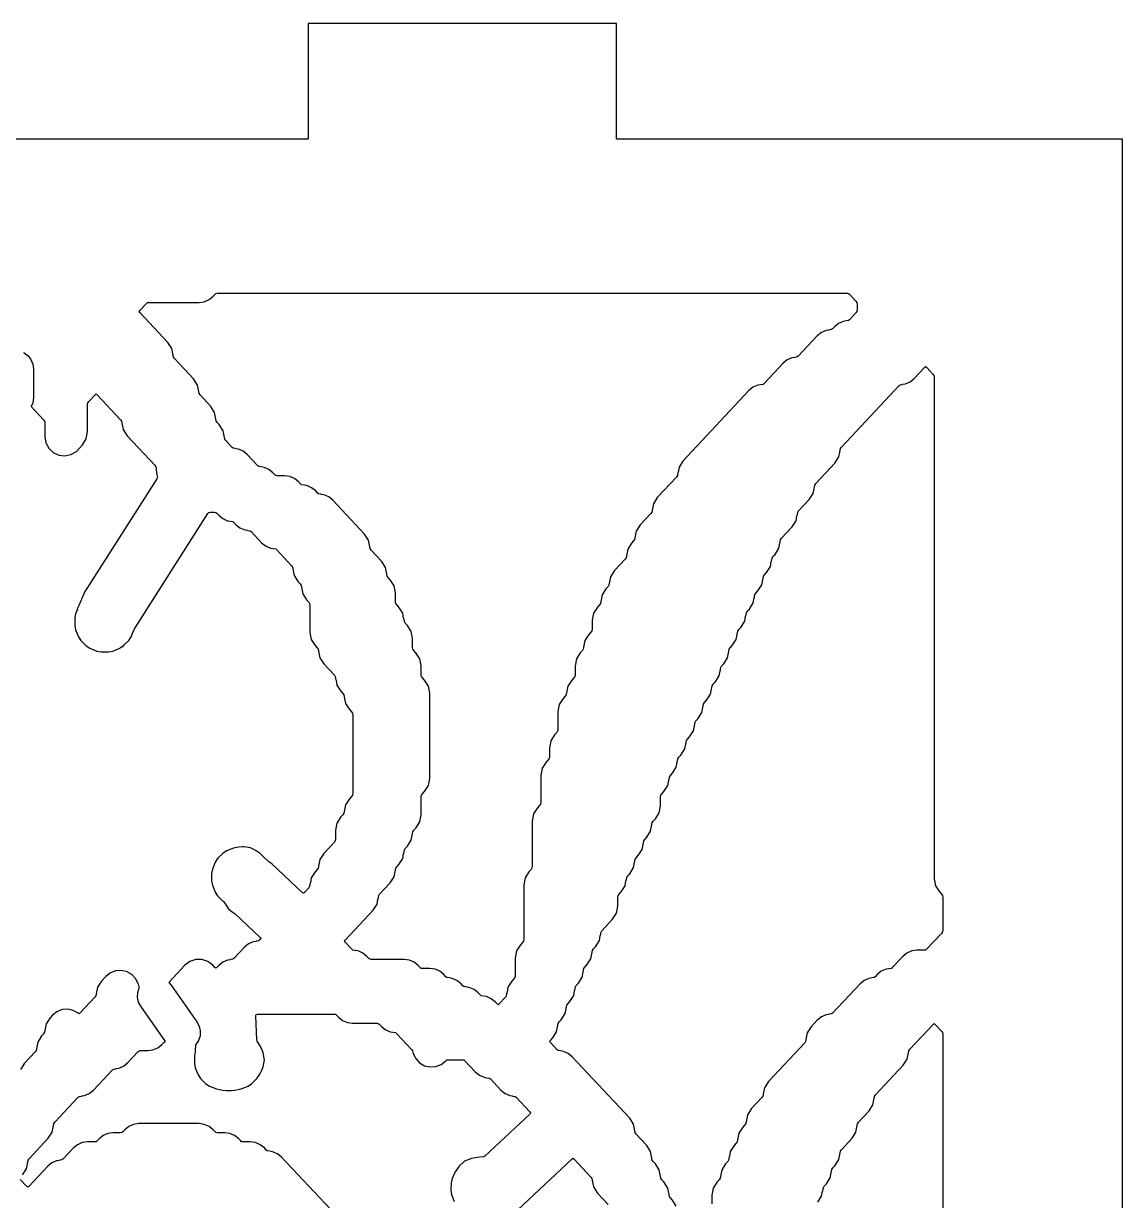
# Model space of a CAD drawing. Header units: millimetres. Extents: x 10 to 410, y 18 to 283.
# Drawn here: x 113.74 to 142.27, y 116.46 to 147 of the extents above; entities that cross this region are included whole.
import ezdxf

# ---------------------------------------------------------------- set-up
doc = ezdxf.new("R2010")
doc.units = ezdxf.units.MM
doc.layers.add('CUT', color=1, linetype='Continuous')

msp = doc.modelspace()

# ---------------------------------------------------------------- linework, layer by layer
at = {"layer": 'CUT'}
for points in [[(100.134, 24), (121.134, 24), (121.134, 21), (129.134, 21), (129.134, 24), (142.2679, 24), (142.2679, 144), (129.134, 144), (129.134, 147), (121.134, 147), (121.134, 144), (100.134, 144), (100.134, 147), (92.134, 147), (92.134, 144), (79, 144), (79, 24), (92.134, 24), (92.134, 21), (100.134, 21)], [(132.939, 137.6366), (132.873, 137.6275), (132.8735, 137.6236), (132.801, 137.6137), (132.6763, 137.5597), (132.5708, 137.4741), (130.8565, 135.6453), (130.7564, 135.4872), (130.7317, 135.3576), (130.7302, 135.3579), (130.713, 135.2676), (130.689, 135.2298), (130.1907, 134.6982), (130.0905, 134.5401), (130.0658, 134.4104), (130.0643, 134.4107), (130.0471, 134.3204), (130.0232, 134.2827), (129.7467, 133.9878), (129.6466, 133.8297), (129.6219, 133.7001), (129.6204, 133.7003), (129.6032, 133.6101), (129.5792, 133.5723), (129.5248, 133.5142), (129.4246, 133.3561), (129.3999, 133.2265), (129.3984, 133.2268), (129.3812, 133.1365), (129.3573, 133.0988), (129.0809, 132.8039), (128.9807, 132.6458), (128.956, 132.5161), (128.9545, 132.5164), (128.9373, 132.4261), (128.9134, 132.3884), (128.8589, 132.3303), (128.7587, 132.1722), (128.734, 132.0426), (128.7325, 132.0428), (128.7153, 131.9526), (128.6914, 131.9148), (128.6369, 131.8567), (128.5368, 131.6986), (128.5017, 131.5148), (128.5017, 131.2861), (128.4934, 131.2422), (128.4694, 131.2045), (128.415, 131.1464), (128.3148, 130.9883), (128.2901, 130.8586), (128.2886, 130.8589), (128.2714, 130.7686), (128.2475, 130.7309), (128.193, 130.6728), (128.0928, 130.5147), (128.0578, 130.3308), (128.0578, 130.1022), (128.0494, 130.0583), (128.0255, 130.0205), (127.9711, 129.9624), (127.8709, 129.8043), (127.8462, 129.6747), (127.8447, 129.675), (127.8275, 129.5847), (127.8036, 129.547), (127.7491, 129.4889), (127.6489, 129.3308), (127.6139, 129.1469), (127.6139, 128.6815), (127.6055, 128.6376), (127.5816, 128.5998), (127.5271, 128.5417), (127.427, 128.3836), (127.3919, 128.1998), (127.3919, 127.9711), (127.3836, 127.9272), (127.3596, 127.8894), (127.3052, 127.8313), (127.205, 127.6733), (127.17, 127.4894), (127.17, 126.7872), (127.1616, 126.7433), (127.1377, 126.7055), (127.0832, 126.6474), (126.983, 126.4893), (126.948, 126.3055), (126.948, 125.1297), (126.9396, 125.0858), (126.9157, 125.048), (126.8613, 124.9899), (126.7611, 124.8318), (126.726, 124.648), (126.726, 123.2354), (126.7177, 123.1915), (126.6938, 123.1537), (126.6393, 123.0956), (126.5391, 122.9375), (126.5041, 122.7537), (126.5041, 122.2882), (126.4957, 122.2443), (126.4718, 122.2066), (126.4173, 122.1485), (126.3172, 121.9904), (126.2925, 121.8607), (126.291, 121.861), (126.2738, 121.7707), (126.2498, 121.733), (126.0882, 121.5606), (126.0602, 121.5391), (126.0321, 121.5606), (125.9864, 121.6094), (125.8808, 121.695), (125.7562, 121.749), (125.6836, 121.7589), (125.6842, 121.7628), (125.6182, 121.7719), (125.5929, 121.7923), (125.5424, 121.8462), (125.4369, 121.9318), (125.3123, 121.9858), (125.2397, 121.9957), (125.2403, 121.9996), (125.1742, 122.0086), (125.149, 122.0291), (125.0985, 122.083), (124.993, 122.1685), (124.8683, 122.2226), (124.7958, 122.2325), (124.7963, 122.2364), (124.7303, 122.2454), (124.7051, 122.2659), (124.6546, 122.3197), (124.5491, 122.4053), (124.4244, 122.4593), (124.2898, 122.4778), (124.0967, 122.4778), (124.0644, 122.4822), (124.0392, 122.5027), (123.9887, 122.5565), (123.8832, 122.6421), (123.7585, 122.6961), (123.6239, 122.7146), (122.7649, 122.7146), (122.7327, 122.719), (122.7074, 122.7395), (122.657, 122.7933), (122.5514, 122.8789), (122.4268, 122.9329), (122.3543, 122.9429), (122.3548, 122.9467), (122.2888, 122.9558), (122.2635, 122.9763), (122.0907, 123.1606), (122.0718, 123.1882), (122.0907, 123.2157), (122.8175, 123.9911), (122.9177, 124.1492), (122.9424, 124.2788), (122.9439, 124.2785), (122.9611, 124.3688), (122.985, 124.4065), (123.2614, 124.7014), (123.3616, 124.8595), (123.3863, 124.9892), (123.3878, 124.9889), (123.405, 125.0791), (123.4289, 125.1169), (123.4834, 125.175), (123.5836, 125.3331), (123.6083, 125.4627), (123.6098, 125.4624), (123.627, 125.5527), (123.6509, 125.5905), (123.7054, 125.6486), (123.8055, 125.8067), (123.8302, 125.9363), (123.8317, 125.936), (123.8489, 126.0263), (123.8729, 126.064), (123.9273, 126.1221), (124.0275, 126.2802), (124.0625, 126.4641), (124.0625, 126.9295), (124.0709, 126.9734), (124.0948, 127.0112), (124.1493, 127.0693), (124.2495, 127.2274), (124.2845, 127.4112), (124.2845, 129.6205), (124.2495, 129.8043), (124.1493, 129.9624), (124.0948, 130.0205), (124.0709, 130.0583), (124.0625, 130.1022), (124.0625, 130.3308), (124.0275, 130.5147), (123.9273, 130.6728), (123.8729, 130.7309), (123.8489, 130.7686), (123.8406, 130.8125), (123.8406, 131.0412), (123.8055, 131.225), (123.7054, 131.3831), (123.6509, 131.4412), (123.627, 131.479), (123.6098, 131.5693), (123.6083, 131.569), (123.5836, 131.6986), (123.4834, 131.8567), (123.4289, 131.9148), (123.405, 131.9526), (123.3967, 131.9965), (123.3967, 132.2251), (123.3616, 132.409), (123.2614, 132.5671), (123.207, 132.6252), (123.1831, 132.6629), (123.1659, 132.7532), (123.1644, 132.7529), (123.1397, 132.8826), (123.0395, 133.0406), (122.7631, 133.3355), (122.7391, 133.3733), (122.7219, 133.4636), (122.7204, 133.4633), (122.6957, 133.5929), (122.5956, 133.751), (121.7691, 134.6326), (121.6636, 134.7182), (121.5389, 134.7722), (121.4664, 134.7822), (121.4669, 134.7861), (121.4009, 134.7951), (121.3757, 134.8156), (121.3252, 134.8694), (121.2197, 134.955), (121.095, 135.009), (121.0225, 135.019), (121.023, 135.0228), (120.957, 135.0319), (120.9318, 135.0524), (120.8813, 135.1062), (120.7758, 135.1918), (120.6511, 135.2458), (120.5165, 135.2643), (120.3233, 135.2643), (120.2911, 135.2687), (120.2659, 135.2892), (120.2154, 135.343), (120.1099, 135.4286), (119.9852, 135.4826), (119.9127, 135.4925), (119.9132, 135.4964), (119.8472, 135.5055), (119.822, 135.526), (119.5495, 135.8166), (119.444, 135.9022), (119.3193, 135.9562), (119.2468, 135.9661), (119.2474, 135.97), (119.1813, 135.979), (119.1561, 135.9995), (118.9897, 136.177), (118.9658, 136.2147), (118.9486, 136.305), (118.9471, 136.3047), (118.9224, 136.4344), (118.8223, 136.5924), (118.7678, 136.6505), (118.7439, 136.6883), (118.7267, 136.7786), (118.7252, 136.7783), (118.7005, 136.9079), (118.6003, 137.066), (118.3239, 137.3609), (118.2999, 137.3987), (118.2827, 137.4889), (118.2813, 137.4886), (118.2566, 137.6183), (118.1564, 137.7764), (117.658, 138.3081), (117.6341, 138.3458), (117.6169, 138.4361), (117.6154, 138.4358), (117.5907, 138.5654), (117.4905, 138.7235), (116.7637, 139.4989), (116.7447, 139.5264), (116.7637, 139.554), (116.9365, 139.7383), (116.9617, 139.7588), (116.9939, 139.7632), (118.2969, 139.7632), (118.4315, 139.7817), (118.5562, 139.8357), (118.6617, 139.9213), (118.7122, 139.9751), (118.7374, 139.9956), (118.7696, 140), (135.1264, 140), (135.1586, 139.9956), (135.1839, 139.9751), (135.3502, 139.7977), (135.3741, 139.7599), (135.3825, 139.716), (135.3825, 139.5736), (135.3741, 139.5297), (135.3502, 139.492), (135.1839, 139.3145), (135.1586, 139.2941), (135.0926, 139.285), (135.0931, 139.2811), (135.0206, 139.2712), (134.8959, 139.2172), (134.7904, 139.1316), (134.7399, 139.0778), (134.7147, 139.0573), (134.6487, 139.0482), (134.6492, 139.0443), (134.5767, 139.0344), (134.452, 138.9804), (134.3465, 138.8948), (133.8521, 138.3674), (133.8268, 138.3469), (133.7608, 138.3379), (133.7614, 138.334), (133.6888, 138.324), (133.5642, 138.27), (133.4586, 138.1844), (132.9643, 137.657)]]:
    msp.add_lwpolyline(points, close=True, dxfattribs=at)
for points in [[(113.7409, 138.4615), (113.7594, 138.4538), (113.8588, 138.3775), (113.9351, 138.2781), (113.983, 138.1623), (113.9994, 138.0381), (113.9994, 137.2856), (113.983, 137.1614), (113.9422, 137.0628), (114.264, 136.7194), (114.2879, 136.6817), (114.2963, 136.6378), (114.2963, 136.2802), (114.322, 136.1219), (114.3965, 135.9799), (114.5121, 135.8688), (114.657, 135.8), (114.8161, 135.7806), (114.9733, 135.8126), (115.1122, 135.8926), (115.1997, 135.9912), (115.2709, 136.0672), (115.3711, 136.2253), (115.4061, 136.4091), (115.4061, 137.1114), (115.4145, 137.1553), (115.4384, 137.193), (115.6, 137.3655), (115.6281, 137.3869), (115.6561, 137.3655), (116.2617, 136.7194), (116.2856, 136.6817), (116.3028, 136.5914), (116.3043, 136.5917), (116.329, 136.4621), (116.4292, 136.304), (117.1495, 135.5355), (117.1734, 135.4977), (117.1818, 135.4538), (117.1818, 135.4133), (117.1984, 135.2856), (117.2154, 135.2213), (117.2004, 135.1859), (115.4495, 132.4304), (115.4166, 132.3927), (115.3329, 132.259), (115.3173, 132.2223), (115.3123, 132.2144), (115.2681, 132.1269), (115.1875, 131.919), (115.1862, 131.9155), (115.1844, 131.9129), (115.1357, 131.8085), (115.1418, 131.8056), (115.0915, 131.6843), (115.0694, 131.5732), (115.0694, 131.3781), (115.0915, 131.2671), (115.1662, 131.0868), (115.2291, 130.9927), (115.367, 130.8547), (115.4612, 130.7918), (115.6414, 130.7172), (115.7525, 130.6951), (115.9476, 130.6951), (116.0586, 130.7172), (116.1784, 130.7668), (116.1804, 130.7621), (116.2001, 130.7707), (116.2209, 130.7844), (116.2389, 130.7918), (116.2575, 130.8043), (116.2555, 130.8072), (116.2921, 130.8314), (116.2939, 130.8286), (116.333, 130.8547), (116.3541, 130.8758), (116.358, 130.8794), (116.3578, 130.8796), (116.471, 130.9927), (116.5339, 131.0868), (116.5906, 131.2238), (116.5945, 131.2224), (116.6177, 131.2882), (116.6256, 131.2993), (116.6409, 131.322), (118.5215, 134.2817), (118.5475, 134.3106), (118.5859, 134.3171), (118.7014, 134.3171), (118.7336, 134.3127), (118.7588, 134.2922), (118.8093, 134.2384), (118.9148, 134.1528), (119.0395, 134.0988), (119.112, 134.0889), (119.1115, 134.085), (119.1775, 134.0759), (119.2028, 134.0554), (119.2532, 134.0016), (119.3587, 133.916), (119.4834, 133.862), (119.5559, 133.8521), (119.5554, 133.8482), (119.6214, 133.8391), (119.6467, 133.8187), (119.9191, 133.528), (120.0246, 133.4425), (120.1493, 133.3884), (120.2218, 133.3785), (120.2213, 133.3746), (120.2873, 133.3656), (120.3126, 133.3451), (120.7009, 132.9308), (120.7248, 132.8931), (120.742, 132.8028), (120.7435, 132.8031), (120.7682, 132.6735), (120.8683, 132.5154), (120.9228, 132.4573), (120.9467, 132.4195), (120.9639, 132.3293), (120.9654, 132.3295), (120.9901, 132.1999), (121.0903, 132.0418), (121.1448, 131.9837), (121.1687, 131.946), (121.1771, 131.9021), (121.1771, 131.1998), (121.2121, 131.016), (121.3123, 130.8579), (121.3667, 130.7998), (121.3907, 130.762), (121.4079, 130.6717), (121.4093, 130.672), (121.434, 130.5424), (121.5342, 130.3843), (121.8107, 130.0894), (121.8346, 130.0517), (121.8518, 129.9614), (121.8533, 129.9617), (121.878, 129.832), (121.9781, 129.6739), (122.0326, 129.6158), (122.0565, 129.5781), (122.0737, 129.4878), (122.0752, 129.4881), (122.0999, 129.3585), (122.2001, 129.2004), (122.2546, 129.1423), (122.2785, 129.1045), (122.2869, 129.0606), (122.2869, 127.024), (122.2785, 126.9801), (122.2546, 126.9423), (122.2001, 126.8842), (122.0999, 126.7261), (122.0752, 126.5965), (122.0737, 126.5968), (122.0565, 126.5065), (122.0326, 126.4687), (121.9781, 126.4106), (121.878, 126.2525), (121.8429, 126.0687), (121.8429, 125.84), (121.8346, 125.7961), (121.8107, 125.7584), (121.5342, 125.4635), (121.434, 125.3054), (121.4093, 125.1757), (121.4079, 125.176), (121.3907, 125.0858), (121.3667, 125.048), (121.3123, 124.9899), (121.2121, 124.8318), (121.1874, 124.7022), (121.1859, 124.7025), (121.1687, 124.6122), (121.1448, 124.5744), (121.0323, 124.4545), (121.0052, 124.4334), (120.9767, 124.4527), (120.1896, 125.1904), (120.1119, 125.2501), (120.0936, 125.2615), (119.9804, 125.3711), (119.9801, 125.3708), (119.8844, 125.4666), (119.7814, 125.5354), (119.6835, 125.5862), (119.6334, 125.6055), (119.4671, 125.6388), (119.4353, 125.6397), (119.3241, 125.6303), (119.1928, 125.6042), (119.0125, 125.5295), (118.9184, 125.4666), (118.7804, 125.3287), (118.7175, 125.2345), (118.6429, 125.0543), (118.6208, 124.9432), (118.6208, 124.7481), (118.6429, 124.6371), (118.7175, 124.4568), (118.7804, 124.3627), (118.9184, 124.2247), (118.9208, 124.2231), (118.9686, 124.1769), (118.9839, 124.145), (119.0558, 124.0356), (119.1536, 123.9485), (119.231, 123.896), (119.8825, 123.2853), (119.9036, 123.2582), (119.8843, 123.2297), (119.8686, 123.2131), (119.8434, 123.1926), (119.7774, 123.1835), (119.7779, 123.1796), (119.7054, 123.1697), (119.5807, 123.1157), (119.4752, 123.0301), (119.2028, 122.7395), (119.1775, 122.719), (119.1115, 122.71), (119.112, 122.7061), (119.0395, 122.6961), (118.9148, 122.6421), (118.8093, 122.5565), (118.7635, 122.5077), (118.7355, 122.4862), (118.7075, 122.5077), (118.6564, 122.5622), (118.5272, 122.6613), (118.373, 122.7136), (118.2102, 122.7136), (118.056, 122.6613), (117.9268, 122.5622), (117.5093, 122.1168), (117.573, 122.0473), (118.2427, 121.0913), (118.3006, 120.9802), (118.3278, 120.8578), (118.3223, 120.7326), (118.2847, 120.6131), (118.2174, 120.5074), (118.2029, 120.4942), (118.2049, 120.4428), (118.1974, 120.3885), (118.1988, 120.3177), (118.1769, 120.2075), (118.1769, 120.0124), (118.199, 119.9013), (118.2736, 119.7211), (118.3365, 119.6269), (118.4745, 119.489), (118.5686, 119.4261), (118.7489, 119.3514), (118.9092, 119.3195), (119.0067, 119.3099), (119.1302, 119.3099), (119.2277, 119.3195), (119.388, 119.3514), (119.5683, 119.4261), (119.6624, 119.489), (119.8004, 119.6269), (119.8757, 119.7397), (119.9265, 119.8376), (119.9621, 119.93), (119.9956, 120.1099), (119.9621, 120.2899), (119.9265, 120.3823), (119.8757, 120.4801), (119.8194, 120.5644), (119.8048, 120.5945), (119.799, 120.6275), (119.775, 121.2536), (119.7793, 121.2883), (119.8138, 121.2939), (121.8088, 121.2939), (121.841, 121.2895), (121.8663, 121.269), (121.9167, 121.2151), (122.0223, 121.1296), (122.1469, 121.0755), (122.2815, 121.0571), (122.9186, 121.0571), (122.9508, 121.0527), (122.9761, 121.0322), (123.0265, 120.9783), (123.1321, 120.8928), (123.2567, 120.8388), (123.3293, 120.8288), (123.3287, 120.8249), (123.3947, 120.8159), (123.42, 120.7954), (123.8148, 120.3742), (123.8354, 120.3442), (123.8569, 120.2751), (123.857, 120.2742), (123.9214, 120.1401), (124.0224, 120.0309), (124.1511, 119.9563), (124.296, 119.9228), (124.4443, 119.9334), (124.583, 119.9871), (124.6997, 120.0793), (124.7051, 120.085), (124.7303, 120.1055), (124.7625, 120.1099), (125.1382, 120.1099), (125.1704, 120.1055), (125.1957, 120.085), (125.4681, 119.7944), (125.5736, 119.7088), (125.6983, 119.6548), (125.7708, 119.6449), (125.7703, 119.641), (125.8363, 119.6319), (125.8615, 119.6115), (126.134, 119.3208), (126.2395, 119.2353), (126.3642, 119.1812), (126.4367, 119.1713), (126.4362, 119.1674), (126.5022, 119.1584), (126.5274, 119.1379), (126.8845, 118.7569), (126.9039, 118.7285), (126.8828, 118.7013), (125.72, 117.6114), (125.6873, 117.5895), (125.5795, 117.5841), (125.3718, 117.5498), (125.1892, 117.481), (125.0469, 117.3475), (124.9453, 117.2057), (124.8649, 117.0279), (124.8392, 116.9176), (124.8329, 116.7226), (124.8514, 116.6109), (124.9202, 116.4284)], [(130.6863, 116.3075), (130.5861, 116.4656), (130.5316, 116.5237), (130.5077, 116.5614), (130.4905, 116.6517), (130.489, 116.6514), (130.4643, 116.7811), (130.3642, 116.9392), (130.3097, 116.9973), (130.2858, 117.035), (130.2686, 117.1253), (130.2671, 117.125), (130.2424, 117.2546), (130.1422, 117.4127), (130.0877, 117.4708), (130.0638, 117.5086), (130.0466, 117.5989), (130.0451, 117.5986), (130.0204, 117.7282), (129.9202, 117.8863), (129.6438, 118.1812), (129.6199, 118.219), (129.6027, 118.3092), (129.6012, 118.3089), (129.5765, 118.4386), (129.4763, 118.5967), (127.984, 120.1887), (127.8785, 120.2743), (127.7538, 120.3283), (127.6813, 120.3382), (127.6818, 120.3421), (127.6158, 120.3511), (127.5905, 120.3716), (127.4177, 120.556), (127.3988, 120.5835), (127.4177, 120.611), (127.4787, 120.6761), (127.5789, 120.8341), (127.6036, 120.9638), (127.6051, 120.9635), (127.6223, 121.0538), (127.6462, 121.0915), (127.7006, 121.1496), (127.8008, 121.3077), (127.8255, 121.4374), (127.827, 121.4371), (127.8442, 121.5273), (127.8681, 121.5651), (127.9226, 121.6232), (128.0228, 121.7813), (128.0475, 121.9109), (128.049, 121.9106), (128.0662, 122.0009), (128.0901, 122.0387), (128.1446, 122.0968), (128.2447, 122.2549), (128.2694, 122.3845), (128.2709, 122.3842), (128.2881, 122.4745), (128.3121, 122.5122), (128.3665, 122.5703), (128.4667, 122.7284), (128.4914, 122.8581), (128.4929, 122.8578), (128.5101, 122.9481), (128.534, 122.9858), (128.5885, 123.0439), (128.6887, 123.202), (128.7134, 123.3317), (128.7148, 123.3314), (128.732, 123.4216), (128.756, 123.4594), (129.0324, 123.7543), (129.1326, 123.9124), (129.1676, 124.0962), (129.1676, 124.3249), (129.176, 124.3688), (129.1999, 124.4065), (129.2544, 124.4646), (129.3545, 124.6227), (129.3792, 124.7524), (129.3807, 124.7521), (129.3979, 124.8424), (129.4218, 124.8801), (129.4763, 124.9382), (129.5765, 125.0963), (129.6012, 125.2259), (129.6027, 125.2257), (129.6199, 125.3159), (129.6438, 125.3537), (129.6983, 125.4118), (129.7985, 125.5699), (129.8232, 125.6995), (129.8246, 125.6992), (129.8418, 125.7895), (129.8658, 125.8273), (129.9202, 125.8854), (130.0204, 126.0434), (130.0451, 126.1731), (130.0466, 126.1728), (130.0638, 126.2631), (130.0877, 126.3008), (130.1422, 126.3589), (130.2424, 126.517), (130.2774, 126.7009), (130.2774, 126.9295), (130.2858, 126.9734), (130.3097, 127.0112), (130.3642, 127.0693), (130.4643, 127.2274), (130.489, 127.357), (130.4905, 127.3567), (130.5077, 127.447), (130.5316, 127.4848), (130.5861, 127.5429), (130.6863, 127.701), (130.711, 127.8306), (130.7125, 127.8303), (130.7297, 127.9206), (130.7536, 127.9583), (130.8081, 128.0164), (130.9083, 128.1745), (130.933, 128.3042), (130.9344, 128.3039), (130.9516, 128.3942), (130.9756, 128.4319), (131.03, 128.49), (131.1302, 128.6481), (131.1549, 128.7777), (131.1564, 128.7775), (131.1736, 128.8677), (131.1975, 128.9055), (131.252, 128.9636), (131.3522, 129.1217), (131.3769, 129.2513), (131.3784, 129.251), (131.3956, 129.3413), (131.4195, 129.3791), (131.474, 129.4372), (131.5741, 129.5952), (131.5988, 129.7249), (131.6003, 129.7246), (131.6175, 129.8149), (131.6414, 129.8526), (131.6959, 129.9107), (131.7961, 130.0688), (131.8208, 130.1985), (131.8223, 130.1982), (131.8395, 130.2884), (131.8634, 130.3262), (131.9179, 130.3843), (132.018, 130.5424), (132.0427, 130.672), (132.0442, 130.6717), (132.0614, 130.762), (132.0854, 130.7998), (132.1398, 130.8579), (132.24, 131.016), (132.2647, 131.1456), (132.2662, 131.1453), (132.2834, 131.2356), (132.3073, 131.2733), (132.3618, 131.3314), (132.462, 131.4895), (132.4867, 131.6192), (132.4882, 131.6189), (132.5054, 131.7092), (132.5293, 131.7469), (132.5837, 131.805), (132.6839, 131.9631), (132.7086, 132.0928), (132.7101, 132.0925), (132.7273, 132.1827), (132.7512, 132.2205), (132.8057, 132.2786), (132.9059, 132.4367), (132.9306, 132.5663), (132.9321, 132.566), (132.9493, 132.6563), (132.9732, 132.6941), (133.0277, 132.7522), (133.1278, 132.9103), (133.1525, 133.0399), (133.154, 133.0396), (133.1712, 133.1299), (133.1952, 133.1676), (133.2496, 133.2257), (133.3498, 133.3838), (133.3745, 133.5135), (133.376, 133.5132), (133.3932, 133.6035), (133.4171, 133.6412), (133.6935, 133.9361), (133.7937, 134.0942), (133.8184, 134.2238), (133.8199, 134.2235), (133.8371, 134.3138), (133.861, 134.3516), (134.1375, 134.6465), (134.2376, 134.8045), (134.2623, 134.9342), (134.2638, 134.9339), (134.281, 135.0242), (134.305, 135.0619), (134.8033, 135.5936), (134.9035, 135.7517), (134.9282, 135.8813), (134.9297, 135.881), (134.9469, 135.9713), (134.9708, 136.0091), (136.4689, 137.6072), (136.4942, 137.6277), (136.5602, 137.6368), (136.5597, 137.6406), (136.6322, 137.6506), (136.7569, 137.7046), (136.8624, 137.7902), (137.1301, 138.0758), (137.1582, 138.0973), (137.1862, 138.0758), (137.3478, 137.9034), (137.3717, 137.8656), (137.3801, 137.8217), (137.3801, 124.8066), (137.4151, 124.6227), (137.5153, 124.4646), (137.5698, 124.4065), (137.5937, 124.3688), (137.6021, 124.3249), (137.6021, 123.4722), (137.5937, 123.4283), (137.5698, 123.3905), (137.1815, 122.9763), (137.1562, 122.9558), (137.124, 122.9514), (136.9309, 122.9514), (136.7963, 122.9329), (136.6716, 122.8789), (136.5661, 122.7933), (136.2936, 122.5027), (136.2684, 122.4822), (136.2024, 122.4732), (136.2029, 122.4693), (136.1304, 122.4593), (136.0057, 122.4053), (135.9002, 122.3197), (135.8497, 122.2659), (135.8245, 122.2454), (135.7585, 122.2364), (135.759, 122.2325), (135.6865, 122.2226), (135.5618, 122.1685), (135.4563, 122.083), (134.7399, 121.3188), (134.7147, 121.2983), (134.6487, 121.2892), (134.6492, 121.2854), (134.5767, 121.2754), (134.452, 121.2214), (134.3465, 121.1358), (134.1859, 120.9645), (134.0857, 120.8064), (134.061, 120.6768), (134.0596, 120.6771), (134.0424, 120.5868), (134.0184, 120.5491), (133.0761, 119.5438), (132.9759, 119.3857), (132.9512, 119.2561), (132.9498, 119.2564), (132.9326, 119.1661), (132.9086, 119.1283), (132.6322, 118.8335), (132.532, 118.6754), (132.5073, 118.5457), (132.5058, 118.546), (132.4886, 118.4557), (132.4647, 118.418), (132.4102, 118.3599), (132.3101, 118.2018), (132.2854, 118.0722), (132.2839, 118.0724), (132.2667, 117.9822), (132.2428, 117.9444), (132.1883, 117.8863), (132.0881, 117.7282), (132.0634, 117.5986), (132.0619, 117.5989), (132.0447, 117.5086), (132.0208, 117.4708), (131.9663, 117.4127), (131.8661, 117.2546), (131.8414, 117.125), (131.84, 117.1253), (131.8228, 117.035), (131.7988, 116.9973), (131.7444, 116.9392), (131.6442, 116.7811), (131.6092, 116.5972), (131.6092, 116.3686)], [(113.7172, 117.1243), (113.8174, 117.2824), (113.8421, 117.412), (113.8436, 117.4117), (113.8608, 117.502), (113.8847, 117.5397), (114.3831, 118.0714), (114.4832, 118.2295), (114.5079, 118.3591), (114.5094, 118.3589), (114.5266, 118.4491), (114.5506, 118.4869), (115.1608, 119.1379), (115.1861, 119.1584), (115.2521, 119.1674), (115.2515, 119.1713), (115.3241, 119.1812), (115.4487, 119.2353), (115.5543, 119.3208), (116.0486, 119.8483), (116.0739, 119.8687), (116.1399, 119.8778), (116.1394, 119.8817), (116.2119, 119.8916), (116.3366, 119.9456), (116.4421, 120.0312), (116.7145, 120.3218), (116.7398, 120.3423), (116.772, 120.3467), (116.9651, 120.3467), (117.0998, 120.3652), (117.2244, 120.4192), (117.3299, 120.5048), (117.3804, 120.5586), (117.4057, 120.5791), (117.4274, 120.5821), (116.7868, 121.4965), (116.7289, 121.6076), (116.7017, 121.73), (116.7072, 121.8552), (116.7448, 121.9747), (116.7546, 121.9899), (116.743, 122.0067), (116.7215, 122.0758), (116.7214, 122.0768), (116.657, 122.2108), (116.556, 122.32), (116.4274, 122.3947), (116.2825, 122.4282), (116.1341, 122.4176), (115.9955, 122.3638), (115.8787, 122.2716), (115.7633, 122.1485), (115.6631, 121.9904), (115.6384, 121.8607), (115.6369, 121.861), (115.6197, 121.7707), (115.5958, 121.733), (115.2122, 121.3238), (115.1841, 121.3023), (115.1607, 121.3203), (115.0325, 121.3915), (114.8891, 121.4224), (114.7429, 121.4105), (114.6065, 121.3566), (114.4916, 121.2655), (114.4315, 121.2013), (114.3313, 121.0432), (114.3066, 120.9136), (114.3051, 120.9139), (114.2879, 120.8236), (114.264, 120.7859), (114.2096, 120.7278), (114.1094, 120.5697), (114.0847, 120.44), (114.0832, 120.4403), (114.066, 120.35), (114.0421, 120.3123), (113.7656, 120.0174), (113.6655, 119.8593)], [(134.3594, 116.4139), (134.4596, 116.572), (134.4843, 116.7016), (134.4858, 116.7013), (134.503, 116.7916), (134.5269, 116.8294), (134.5814, 116.8875), (134.6816, 117.0456), (134.7063, 117.1752), (134.7078, 117.1749), (134.725, 117.2652), (134.7489, 117.3029), (134.8033, 117.361), (134.9035, 117.5191), (134.9282, 117.6488), (134.9297, 117.6485), (134.9469, 117.7388), (134.9708, 117.7765), (135.2473, 118.0714), (135.3474, 118.2295), (135.3721, 118.3591), (135.3736, 118.3589), (135.3908, 118.4491), (135.4148, 118.4869), (135.6912, 118.7818), (135.7914, 118.9399), (135.8161, 119.0695), (135.8176, 119.0692), (135.8348, 119.1595), (135.8587, 119.1972), (136.579, 119.9657), (136.6792, 120.1238), (136.7039, 120.2534), (136.7054, 120.2531), (136.7226, 120.3434), (136.7465, 120.3812), (137.3521, 121.0272), (137.3801, 121.0487), (137.4081, 121.0272), (137.5698, 120.8547), (137.5937, 120.817), (137.6021, 120.7731), (137.6021, 115.1846)], [(121.7077, 116.2288), (120.4374, 117.584), (120.3319, 117.6696), (120.2072, 117.7236), (120.1347, 117.7336), (120.1352, 117.7374), (120.0692, 117.7465), (120.0439, 117.767), (119.9935, 117.8208), (119.8879, 117.9064), (119.7633, 117.9604), (119.6287, 117.9789), (119.4355, 117.9789), (119.4033, 117.9833), (119.378, 118.0038), (119.3276, 118.0576), (119.2221, 118.1432), (119.0974, 118.1972), (118.9628, 118.2156), (118.7696, 118.2156), (118.7374, 118.2201), (118.7122, 118.2405), (118.6617, 118.2944), (118.5562, 118.38), (118.4315, 118.434), (118.2969, 118.4524), (116.7325, 118.4524), (116.5979, 118.434), (116.4733, 118.38), (116.3677, 118.2944), (116.3173, 118.2405), (116.292, 118.2201), (116.2598, 118.2156), (116.0667, 118.2156), (115.9321, 118.1972), (115.8074, 118.1432), (115.7019, 118.0576), (115.6514, 118.0038), (115.6262, 117.9833), (115.5939, 117.9789), (115.4008, 117.9789), (115.2662, 117.9604), (115.1415, 117.9064), (115.036, 117.8208), (114.7636, 117.5302), (114.7383, 117.5097), (114.6723, 117.5006), (114.6728, 117.4968), (114.6003, 117.4868), (114.4756, 117.4328), (114.3701, 117.3472), (113.8804, 116.8248), (113.8524, 116.8033), (113.8244, 116.8248), (113.6562, 117.0042)], [(126.5743, 116.2131), (127.9774, 117.5343), (128.0054, 117.5533), (128.0326, 117.5322), (128.4694, 117.0662), (128.4934, 117.0284), (128.5106, 116.9381), (128.5121, 116.9384), (128.5368, 116.8088), (128.6369, 116.6507), (128.9134, 116.3558)]]:
    msp.add_lwpolyline(points, dxfattribs=at)

doc.saveas('drawing.dxf')
